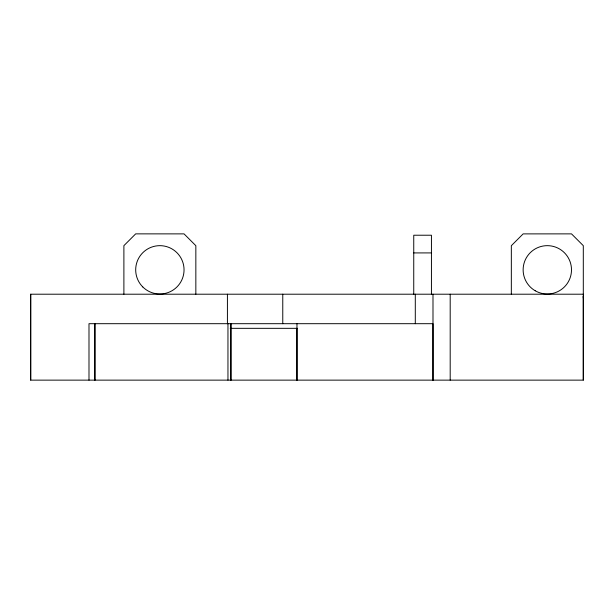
<?xml version="1.0" encoding="UTF-8"?>
<svg xmlns="http://www.w3.org/2000/svg" width="614" height="614" viewBox="0 0 614 614"><rect width="100%" height="100%" fill="white"/><g stroke="black" fill="none" stroke-linecap="round" stroke-linejoin="round"><path stroke-width="0.92" d="M511.332 294.206L511.339 245.684L523.143 233.888L571.504 233.873L583.3 245.661L583.3 380.135L30.7 380.135L30.7 294.206L583.3 294.206M88.992 380.135L88.992 323.693L432.993 323.693L432.993 380.135L432.993 294.206M227.418 323.693L227.418 294.206M227.955 380.135L227.955 323.693M282.77 323.693L282.77 294.206M296.969 323.693L296.969 380.135L296.969 328.329M413.744 294.206L413.752 235.223L431.442 235.223L431.435 294.206M415.294 323.693L415.294 294.206M450.192 380.135L450.192 294.206M413.744 252.922L431.442 252.914M230.227 328.329L297.368 328.329M583.292 298.128L583.292 296.117L583.292 380.135M195.843 294.206L195.843 245.684L184.047 233.88L135.679 233.865L123.89 245.661L123.89 294.206M30.7 294.206L30.7 380.135M94.886 323.693L94.886 380.135L94.886 323.693M230.902 323.693L230.902 380.135L230.902 323.693M535.224 290.775A24.184 24.184 0 0 0 571.496 269.83A24.184 24.184 0 0 0 535.224 248.893A24.184 24.184 0 0 0 535.224 290.775M142.77 286.938A24.184 24.184 0 0 0 183.225 276.093A24.184 24.184 0 0 0 153.607 246.483A24.184 24.184 0 0 0 142.77 286.938"/></g></svg>
